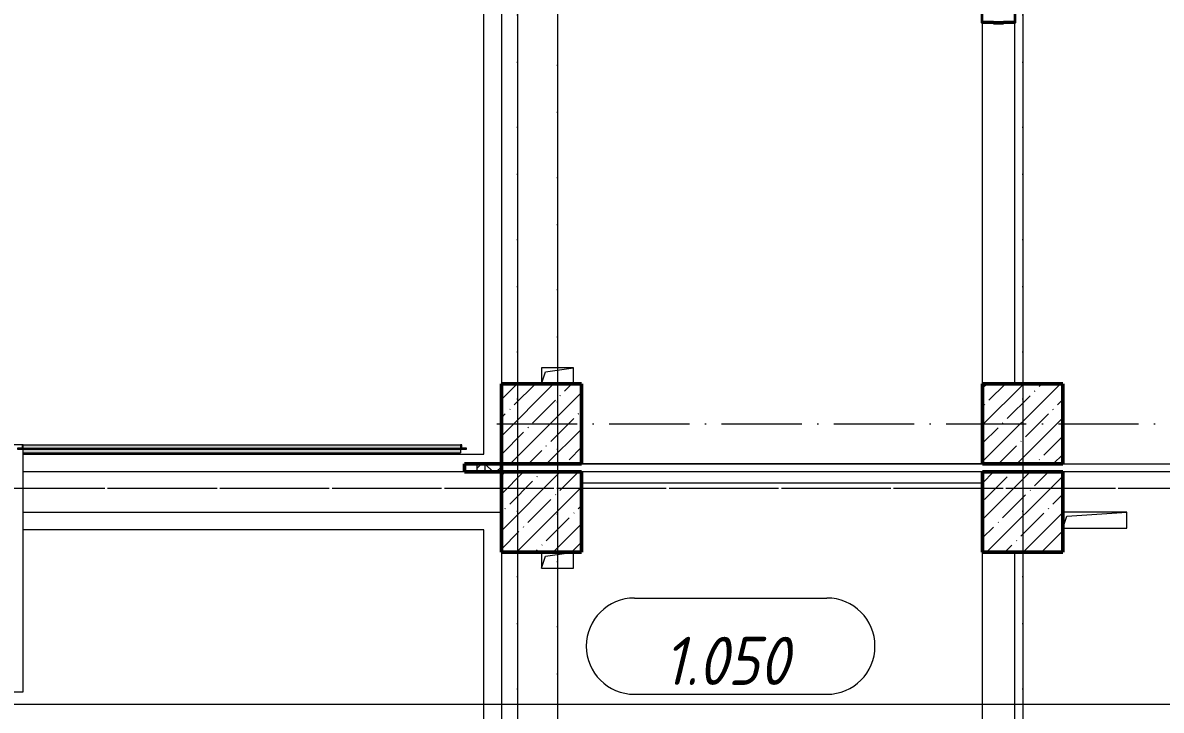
# Model space of a CAD drawing. Header units: millimetres. Extents: x -12989 to 629078, y -109036 to 555275.
# Drawn here: x 584530 to 591627, y 307337 to 311623 of the extents above; entities that cross this region are included whole.
import ezdxf

# ---------------------------------------------------------------- set-up
doc = ezdxf.new("R2010")
doc.units = ezdxf.units.MM
doc.linetypes.add('200_ШТРИХ_ш1п0_6_', pattern=[160, 100, -60])
doc.linetypes.add('50_200_ШТРИХ_1Т_ш5_п1_п1_', pattern=[700, 500, -100, 0, -100])
doc.layers.add('A-AREA-IDEN-1', color=7, linetype='Continuous', lineweight=9, true_color=0xaaaaaa)
doc.layers.add('A-GENM-____-OTLN-2', color=7, linetype='Continuous', lineweight=9, true_color=0xf3e072)
for name, color, linetype, lineweight in [('A-DETL-____-OTLN-3', 7, '200_ШТРИХ_ш1п0_6_', 9), ('A-DETL-____-OTLN-4', 7, 'Continuous', 18), ('A-DETL-GENF-OTLN', 7, 'Continuous', 9), ('A-FLOR-____-OTLN', 7, 'Continuous', 9), ('A-GENM-____-MCUT', 7, 'Continuous', 25), ('A-GENM-____-OTLN', 7, 'Continuous', 9), ('A-GENM-____-OTLN-1', 7, 'Continuous', 25), ('A-WALL-____-MCUT', 7, 'Continuous', 13), ('A-WALL-____-MCUT-1', 7, 'Continuous', 9), ('A-WALL-____-MCUT-2', 7, 'Continuous', 50), ('A-WALL-____-MCUT-3', 7, 'Continuous', 9), ('A-WALL-____-OTLN', 7, 'Continuous', 9), ('A-WALL-____-PATT-1', 7, 'Continuous', 9), ('A-WALL-FNSH-MCUT-1', 7, 'Continuous', 9), ('I-WALL-____-OTLN', 7, 'Continuous', 9), ('S-COLS-____-MCUT', 7, 'Continuous', 50), ('S-COLS-____-OTLN', 7, 'Continuous', 9), ('S-GRID-____-OTLN-1', 7, '50_200_ШТРИХ_1Т_ш5_п1_п1_', 9)]:
    doc.layers.add(name, color=color, linetype=linetype, lineweight=lineweight)
doc.styles.add('ISOCPEUR_I', font='isocpeui.ttf', dxfattribs={"width": 0.9, "height": 2.5})
pattern_1 = [(45, (-77750, -42681.04), (-114.04925, 114.04925), []), (45, (-77635.95, -42681.04), (-114.04925, 114.04925), [201.613, -40.323, 3.353, -36.97])]
pattern_2 = [(45, (-74750, -43231.04), (-114.04925, 114.04925), []), (45, (-74635.95, -43231.04), (-114.04925, 114.04925), [201.613, -40.323, 3.353, -36.97])]
pattern_3 = [(45, (-77750, -43231.04), (-114.04925, 114.04925), []), (45, (-77635.95, -43231.04), (-114.04925, 114.04925), [201.613, -40.323, 3.353, -36.97])]
pattern_4 = [(45, (-74750, -42681.04), (-114.04925, 114.04925), []), (45, (-74635.95, -42681.04), (-114.04925, 114.04925), [201.613, -40.323, 3.353, -36.97])]
pattern_5 = [(45, (513013.31, 265891.49), (-70.71068, 70.71068), []), (135, (513013.31, 265891.49), (-70.71068, -70.71068), [])]

# ---------------------------------------------------------------- blocks, each defined once
blk = doc.blocks.new('BSC_Колонна _Прямоугольная - 500х500-V16-АР1_План отверстий 1 этажа в осях 1-64_А-ГГ')
at = {"layer": 'S-COLS-____-OTLN'}
h = blk.add_hatch(dxfattribs=at)
h.set_pattern_fill('FP_47', color=256, style=0, pattern_type=2)
h.set_pattern_definition(pattern_1)
h.paths.add_polyline_path([(-250, -250), (250, -250), (250, 250), (-250, 250)], flags=0)
at = {"layer": 'S-COLS-____-MCUT'}
for p, q in [((250, 250), (-250, 250)), ((-250, 250), (-250, -250)), ((250, -250), (250, 250)), ((-250, -250), (250, -250))]:
    blk.add_line(p, q, dxfattribs=at)
blk = doc.blocks.new('BSC_Колонна _Прямоугольная - 500х500-V89-АР1_План отверстий 1 этажа в осях 1-64_А-ГГ')
at = {"layer": 'S-COLS-____-OTLN'}
h = blk.add_hatch(dxfattribs=at)
h.set_pattern_fill('FP_121', color=256, style=0, pattern_type=2)
h.set_pattern_definition(pattern_2)
h.paths.add_polyline_path([(-250, -250), (250, -250), (250, 250), (-250, 250)], flags=0)
at = {"layer": 'S-COLS-____-MCUT'}
for p, q in [((250, 250), (-250, 250)), ((-250, 250), (-250, -250)), ((250, -250), (250, 250)), ((-250, -250), (250, -250))]:
    blk.add_line(p, q, dxfattribs=at)
blk = doc.blocks.new('BSC_Колонна _Прямоугольная - 500х500-V133-АР1_План отверстий 1 этажа в осях 1-64_А-ГГ')
at = {"layer": 'S-COLS-____-OTLN'}
h = blk.add_hatch(dxfattribs=at)
h.set_pattern_fill('FP_167', color=256, style=0, pattern_type=2)
h.set_pattern_definition(pattern_3)
h.paths.add_polyline_path([(-250, -250), (250, -250), (250, 250), (-250, 250)], flags=0)
at = {"layer": 'S-COLS-____-MCUT'}
for p, q in [((250, 250), (-250, 250)), ((-250, 250), (-250, -250)), ((250, -250), (250, 250)), ((-250, -250), (250, -250))]:
    blk.add_line(p, q, dxfattribs=at)
blk = doc.blocks.new('BSC_Колонна _Прямоугольная - 500х500-V134-АР1_План отверстий 1 этажа в осях 1-64_А-ГГ')
at = {"layer": 'S-COLS-____-OTLN'}
h = blk.add_hatch(dxfattribs=at)
h.set_pattern_fill('FP_168', color=256, style=0, pattern_type=2)
h.set_pattern_definition(pattern_4)
h.paths.add_polyline_path([(-250, -250), (250, -250), (250, 250), (-250, 250), (-250, 193.1)], flags=0)
at = {"layer": 'S-COLS-____-MCUT'}
for p, q in [((250, 250), (-250, 250)), ((-250, 250), (-250, -250)), ((250, -250), (250, 250)), ((-250, -250), (250, -250))]:
    blk.add_line(p, q, dxfattribs=at)
blk = doc.blocks.new('AR_Отверстие прямоугольное _в плите_ - AR_Отверстие прямоугольное _в плите_-V179-АР1_План отверстий 1 этажа в осях 1-64_А-ГГ')
at = {"layer": 'A-GENM-____-OTLN'}
for p, q in [((-100, 50), (-100, -50)), ((-100, -50), (-75, 25)), ((-75, 25), (100, 50)), ((100, -50), (100, 50)), ((-100, -50), (100, -50))]:
    blk.add_line(p, q, dxfattribs=at)
blk = doc.blocks.new('AR_Отверстие прямоугольное _в плите_ - AR_Отверстие прямоугольное _в плите_-V180-АР1_План отверстий 1 этажа в осях 1-64_А-ГГ')
at = {"layer": 'A-GENM-____-OTLN'}
for p, q in [((100, 50), (-100, 50)), ((-100, 50), (-100, -50)), ((-100, -50), (-75, 25)), ((-75, 25), (100, 50)), ((100, -50), (100, 50))]:
    blk.add_line(p, q, dxfattribs=at)
blk = doc.blocks.new('AR_Отверстие прямоугольное _в плите_ - AR_Отверстие прямоугольное _в плите_-30512057-АР1_План отверстий 1 этажа в осях 1-64_А-ГГ')
at = {"layer": 'A-GENM-____-OTLN'}
for p, q in [((200, 50), (-200, 50)), ((-200, -50), (-175, 25)), ((-175, 25), (200, 50)), ((200, -50), (200, 50)), ((-200, -50), (200, -50))]:
    blk.add_line(p, q, dxfattribs=at)
blk = doc.blocks.new('Фахверк_СКБ_Уголок - 200_4010_1-27904896-АР1_План отверстий 1 этажа в осях 1-64_А-ГГ')
at = {"layer": 'A-GENM-____-MCUT'}
for p, q in [((200, 156), (125, 156)), ((125, 156), (125, 81)), ((131, 81), (131, 150)), ((131, 150), (200, 150)), ((200, 150), (200, 156)), ((125, 81), (131, 81)), ((131, 19), (125, 19)), ((125, 19), (125, -56)), ((131, -50), (131, 19)), ((125, -56), (200, -56)), ((200, -50), (131, -50)), ((200, -56), (200, -50))]:
    blk.add_line(p, q, dxfattribs=at)
blk = doc.blocks.new('BSC_Колонна _Прямоугольная - 500х500-V38-АР1_План отверстий 1 этажа в осях 1-64_Ю-ЯЯ')
at = {"layer": 'S-COLS-____-OTLN'}
h = blk.add_hatch(dxfattribs=at)
h.set_pattern_fill('FP_45', color=256, style=0, pattern_type=2)
h.set_pattern_definition(pattern_1)
h.paths.add_polyline_path([(-250, -250), (250, -250), (250, 250), (-250, 250)], flags=0)
at = {"layer": 'S-COLS-____-MCUT'}
for p, q in [((250, 250), (-250, 250)), ((-250, 250), (-250, -250)), ((250, -250), (250, 250)), ((-250, -250), (250, -250))]:
    blk.add_line(p, q, dxfattribs=at)
blk = doc.blocks.new('BSC_Колонна _Прямоугольная - 500х500-V60-АР1_План отверстий 1 этажа в осях 1-64_Ю-ЯЯ')
at = {"layer": 'S-COLS-____-OTLN'}
h = blk.add_hatch(dxfattribs=at)
h.set_pattern_fill('FP_67', color=256, style=0, pattern_type=2)
h.set_pattern_definition(pattern_2)
h.paths.add_polyline_path([(-250, -250), (250, -250), (250, 250), (-250, 250)], flags=0)
at = {"layer": 'S-COLS-____-MCUT'}
for p, q in [((250, 250), (-250, 250)), ((-250, 250), (-250, -250)), ((250, -250), (250, 250)), ((-250, -250), (250, -250))]:
    blk.add_line(p, q, dxfattribs=at)
blk = doc.blocks.new('BSC_Колонна _Прямоугольная - 500х500-V141-АР1_План отверстий 1 этажа в осях 1-64_Ю-ЯЯ')
at = {"layer": 'S-COLS-____-OTLN'}
h = blk.add_hatch(dxfattribs=at)
h.set_pattern_fill('FP_152', color=256, style=0, pattern_type=2)
h.set_pattern_definition(pattern_3)
h.paths.add_polyline_path([(-250, -250), (250, -250), (250, 250), (-250, 250)], flags=0)
at = {"layer": 'S-COLS-____-MCUT'}
for p, q in [((250, 250), (-250, 250)), ((-250, 250), (-250, -250)), ((250, -250), (250, 250)), ((-250, -250), (250, -250))]:
    blk.add_line(p, q, dxfattribs=at)
blk = doc.blocks.new('BSC_Колонна _Прямоугольная - 500х500-V142-АР1_План отверстий 1 этажа в осях 1-64_Ю-ЯЯ')
at = {"layer": 'S-COLS-____-OTLN'}
h = blk.add_hatch(dxfattribs=at)
h.set_pattern_fill('FP_153', color=256, style=0, pattern_type=2)
h.set_pattern_definition(pattern_4)
h.paths.add_polyline_path([(-250, -250), (250, -250), (250, 250), (-250, 250), (-250, 12.4)], flags=0)
at = {"layer": 'S-COLS-____-MCUT'}
for p, q in [((250, 250), (-250, 250)), ((-250, 250), (-250, -250)), ((250, -250), (250, 250)), ((-250, -250), (250, -250))]:
    blk.add_line(p, q, dxfattribs=at)
blk = doc.blocks.new('AR_Отверстие прямоугольное _в плите_ - AR_Отверстие прямоугольное _в плите_-V204-АР1_План отверстий 1 этажа в осях 1-64_Ю-ЯЯ')
at = {"layer": 'A-GENM-____-OTLN'}
for p, q in [((-100, 50), (-100, -50)), ((-100, -50), (-75, 25)), ((-75, 25), (100, 50)), ((100, -50), (100, 50)), ((-100, -50), (100, -50))]:
    blk.add_line(p, q, dxfattribs=at)
blk = doc.blocks.new('AR_Отверстие прямоугольное _в плите_ - AR_Отверстие прямоугольное _в плите_-V205-АР1_План отверстий 1 этажа в осях 1-64_Ю-ЯЯ')
at = {"layer": 'A-GENM-____-OTLN'}
for p, q in [((100, 50), (-100, 50)), ((-100, 50), (-100, -50)), ((-100, -50), (-75, 25)), ((-75, 25), (100, 50)), ((100, -50), (100, 50))]:
    blk.add_line(p, q, dxfattribs=at)
blk = doc.blocks.new('AR_Отверстие прямоугольное _в плите_ - AR_Отверстие прямоугольное _в плите_-30512057-АР1_План отверстий 1 этажа в осях 1-64_Ю-ЯЯ')
at = {"layer": 'A-GENM-____-OTLN'}
for p, q in [((200, 50), (-200, 50)), ((-200, -50), (-175, 25)), ((-175, 25), (200, 50)), ((200, -50), (200, 50)), ((-200, -50), (200, -50))]:
    blk.add_line(p, q, dxfattribs=at)
blk = doc.blocks.new('О_Общий_Откосы металлические_СКБ_Боковой - О_Общий_Откосы металлические_СКБ_Боковой-32400686-АР1_План отверстий 1 этажа в осях 1-64_Ю-ЯЯ')
at = {"layer": 'A-GENM-____-OTLN-2'}
blk.add_hatch(color=256, dxfattribs=at).paths.add_polyline_path([(23, -21), (23, -28), (60, -28), (60, -21), (30, -21), (30, 0), (23, 0)], flags=0)
at = {"layer": 'A-GENM-____-OTLN'}
for p, q in [((23, 0), (23, -21)), ((30, 0), (23, 0)), ((30, -21), (30, 0)), ((23, -28), (60, -28)), ((60, -21), (30, -21)), ((60, -28), (60, -21))]:
    blk.add_line(p, q, dxfattribs=at)
blk = doc.blocks.new('О_Общий_Откосы металлические_СКБ_Боковой - О_Общий_Откосы металлические_СКБ_Боковой-32400687-АР1_План отверстий 1 этажа в осях 1-64_Ю-ЯЯ')
at = {"layer": 'A-GENM-____-OTLN-2'}
blk.add_hatch(color=256, dxfattribs=at).paths.add_polyline_path([(-60, -28), (-23, -28), (-23, 0), (-30, 0), (-30, -21), (-60, -21)], flags=0)
at = {"layer": 'A-GENM-____-OTLN'}
for p, q in [((-30, 0), (-30, -21)), ((-23, 0), (-30, 0)), ((-23, -21), (-23, 0)), ((-30, -21), (-60, -21)), ((-60, -21), (-60, -28)), ((-60, -28), (-23, -28))]:
    blk.add_line(p, q, dxfattribs=at)
blk = doc.blocks.new('О_Общий_Откосы металлические_СКБ_Верхний - О_Общий_Откосы металлические_СКБ_Верхний-32978967-АР1_План отверстий 1 этажа в осях 1-64_Ю-ЯЯ')
at = {"layer": 'A-GENM-____-OTLN-2'}
for points in [[(1336.6, -21), (1363, -21), (1363, 0), (-1363, 0), (-1363, -21), (-430.9, -21)], [(1363, -28), (1363, -21), (-1363, -21), (-1363, -28), (1336.6, -28)], [(1363, -50), (1363, -28), (-1363, -28), (-1363, -50), (1341, -50)]]:
    blk.add_hatch(color=256, dxfattribs=at).paths.add_polyline_path(points, flags=0)
at = {"layer": 'A-GENM-____-OTLN'}
for p, q in [((-1363, -21), (-1363, 0)), ((-1363, 0), (1363, 0)), ((1363, 0), (1363, -21)), ((-1363, -28), (-1363, -21)), ((-1363, -21), (1363, -21)), ((-1363, -50), (-1363, -28)), ((-1363, -28), (1363, -28)), ((-1363, -50), (1363, -50)), ((1363, -21), (1363, -28)), ((1363, -28), (1363, -50))]:
    blk.add_line(p, q, dxfattribs=at)
blk = doc.blocks.new('Фахверк_СКБ_Уголок - 200_4010_1-27904896-АР1_План отверстий 1 этажа в осях 1-64_Ю-ЯЯ')
at = {"layer": 'A-GENM-____-MCUT'}
for p, q in [((200, 156), (125, 156)), ((125, 156), (125, 81)), ((131, 81), (131, 150)), ((131, 150), (200, 150)), ((200, 150), (200, 156)), ((125, 81), (131, 81)), ((131, 19), (125, 19)), ((125, 19), (125, -56)), ((131, -50), (131, 19)), ((125, -56), (200, -56)), ((200, -50), (131, -50)), ((200, -56), (200, -50))]:
    blk.add_line(p, q, dxfattribs=at)
blk = doc.blocks.new('DET_L_Линия разрыва - М100-27489994-АР1_План отверстий 1 этажа в осях 1-64_Ю-ЯЯ')
at = {"layer": 'A-DETL-GENF-OTLN'}
blk.add_line((15850, 0), (0, 0), dxfattribs=at)
blk = doc.blocks.new('AAR_СКБ_Марка_помещения_1_5 ммп - Номер _ Площадь-27962135-АИ_План этажа_Стены_1')
at = {"layer": 'A-AREA-IDEN-1'}
for p, q in [((-2.987, 3), (3.013, 3)), ((-2.987, 0), (3.013, 0))]:
    blk.add_line(p, q, dxfattribs=at)
for centre, start, end in [((-2.987, 1.5), 90, 270), ((3.013, 1.5), 270, 90)]:
    blk.add_arc(centre, 1.5, start, end, dxfattribs=at)

msp = doc.modelspace()

# ---------------------------------------------------------------- hatches: boundary and pattern name
at = {"layer": 'A-WALL-____-PATT-1'}
h = msp.add_hatch(dxfattribs=at)
h.set_pattern_fill('FP_1', color=256, style=0, pattern_type=2)
h.set_pattern_definition(pattern_5)
h.paths.add_polyline_path([(587413.3109, 308822.5335), (587413.3109, 308872.5335), (587363.3109, 308872.5335), (587363.3109, 308822.5335)], flags=0)
h.paths.add_polyline_path([(587413.3109, 320822.5335), (587413.3109, 321072.5335), (587363.3109, 321072.5335), (587363.3109, 320822.5335)], flags=0)
h = msp.add_hatch(dxfattribs=at)
h.set_pattern_fill('FP_1', color=256, style=0, pattern_type=2)
h.set_pattern_definition(pattern_5)
h.paths.add_polyline_path([(587413.3109, 308822.5335), (587513.3109, 308822.5335), (587513.3109, 308872.5335), (587413.3109, 308872.5335)], flags=0)
h.paths.add_polyline_path([(587513.3109, 320822.5335), (587513.3109, 321072.5335), (587413.3109, 321072.5335), (587413.3109, 320822.5335)], flags=0)
h = msp.add_hatch(dxfattribs=at)
h.set_pattern_fill('FP_1', color=256, style=0, pattern_type=2)
h.set_pattern_definition(pattern_5)
h.paths.add_polyline_path([(587363.3109, 275372.5335), (587413.3109, 275372.5335), (587413.3109, 275622.5335), (587363.3109, 275622.5335)], flags=0)
h.paths.add_polyline_path([(587413.3109, 308822.5335), (587413.3109, 308872.5335), (587363.3109, 308872.5335), (587363.3109, 308822.5335)], flags=0)
h = msp.add_hatch(dxfattribs=at)
h.set_pattern_fill('FP_1', color=256, style=0, pattern_type=2)
h.set_pattern_definition(pattern_5)
h.paths.add_polyline_path([(587507.3109, 275372.5335), (587513.3109, 275372.5335), (587513.3109, 275547.5335), (587507.3109, 275547.5335), (587507.3109, 275622.5335), (587413.3109, 275622.5335), (587413.3109, 275372.5335), (587492.0935, 275372.5335)], flags=0)
h.paths.add_polyline_path([(587413.3109, 308822.5335), (587513.3109, 308822.5335), (587513.3109, 308872.5335), (587413.3109, 308872.5335)], flags=0)

# ---------------------------------------------------------------- linework, layer by layer
at = {"layer": 'A-DETL-____-OTLN-3'}
for p, q in [((590513.3109, 308872.5335), (588013.3109, 308872.5335)), ((590513.3109, 308752.5335), (588013.3109, 308752.5335))]:
    msp.add_line(p, q, dxfattribs=at)
at = {"layer": 'A-DETL-____-OTLN-4'}
for p, q in [((590513.3109, 308872.5335), (588013.3109, 308872.5335)), ((590513.3109, 308752.5335), (588013.3109, 308752.5335))]:
    msp.add_line(p, q, dxfattribs=at)
at = {"layer": 'A-FLOR-____-OTLN'}
for p, q in [((588013.3109, 308872.5335), (590513.3109, 308872.5335)), ((588013.3109, 308872.5335), (590513.3109, 308872.5335)), ((590513.3109, 308822.5335), (588013.3109, 308822.5335)), ((590513.3109, 308822.5335), (588013.3109, 308822.5335)), ((591013.3109, 308872.5335), (595913.3109, 308872.5335)), ((591013.3109, 308872.5335), (595913.3109, 308872.5335)), ((595913.3109, 308822.5335), (591013.3109, 308822.5335)), ((595913.3109, 308822.5335), (591013.3109, 308822.5335))]:
    msp.add_line(p, q, dxfattribs=at)
at = {"layer": 'A-WALL-____-MCUT'}
for p, q in [((590582.3109, 311622.5335), (590644.3109, 311622.5335)), ((587283.3109, 308872.5335), (587283.3109, 308822.5335)), ((587513.3109, 308872.5335), (587283.3109, 308872.5335)), ((587283.3109, 308822.5335), (587513.3109, 308822.5335)), ((587513.3109, 308822.5335), (587513.3109, 308872.5335))]:
    msp.add_line(p, q, dxfattribs=at)
at = {"layer": 'A-WALL-____-MCUT-1'}
for p, q in [((587363.3109, 308822.5335), (587363.3109, 308872.5335)), ((587413.3109, 308822.5335), (587413.3109, 308872.5335))]:
    msp.add_line(p, q, dxfattribs=at)
at = {"layer": 'A-WALL-____-MCUT-2'}
for p, q in [((590582.3109, 311622.5335), (590644.3109, 311622.5335)), ((587283.3109, 308872.5335), (587283.3109, 308822.5335)), ((587513.3109, 308872.5335), (587283.3109, 308872.5335)), ((587283.3109, 308822.5335), (587513.3109, 308822.5335)), ((587513.3109, 308822.5335), (587513.3109, 308872.5335))]:
    msp.add_line(p, q, dxfattribs=at)
at = {"layer": 'A-WALL-____-MCUT-3'}
for p, q in [((587363.3109, 308822.5335), (587363.3109, 308872.5335)), ((587413.3109, 308822.5335), (587413.3109, 308872.5335))]:
    msp.add_line(p, q, dxfattribs=at)
at = {"layer": 'A-WALL-____-OTLN'}
for p, q in [((587403.3109, 308932.5335), (587403.3109, 320822.5335)), ((587403.3109, 308932.5335), (587403.3109, 313392.6721)), ((587513.3109, 311822.5335), (587513.3109, 309372.5335)), ((587513.3109, 311822.5335), (587513.3109, 309372.5335)), ((584533.3109, 308932.5335), (587403.3109, 308932.5335)), ((584533.3109, 308932.5335), (587403.3109, 308932.5335)), ((587283.3109, 308822.5335), (584533.3109, 308822.5335)), ((587283.3109, 308822.5335), (584533.3109, 308822.5335)), ((584533.3109, 308572.5335), (587513.3109, 308572.5335)), ((584533.3109, 308572.5335), (587513.3109, 308572.5335)), ((587403.3109, 308462.5335), (584533.3109, 308462.5335)), ((587403.3109, 308462.5335), (584533.3109, 308462.5335)), ((587403.3109, 302807.5335), (587403.3109, 308462.5335)), ((587403.3109, 307372.5335), (587403.3109, 308462.5335)), ((587513.3109, 308322.5335), (587513.3109, 302697.5335)), ((587513.3109, 308322.5335), (587513.3109, 307372.5335))]:
    msp.add_line(p, q, dxfattribs=at)
at = {"layer": 'A-WALL-FNSH-MCUT-1'}
for p, q in [((584533.3109, 308992.5335), (583593.3109, 308992.5335)), ((584533.3109, 307452.5335), (584533.3109, 308992.5335)), ((584533.3109, 307452.5335), (584533.3109, 308942.5335)), ((583593.3109, 307452.5335), (584533.3109, 307452.5335)), ((583643.3109, 307452.5335), (584533.3109, 307452.5335))]:
    msp.add_line(p, q, dxfattribs=at)
at = {"layer": 'I-WALL-____-OTLN'}
for p, q in [((590513.3109, 309372.5335), (590513.3109, 311622.5335)), ((590513.3109, 309372.5335), (590513.3109, 311622.5335)), ((590713.3109, 311622.5335), (590713.3109, 309372.5335)), ((590713.3109, 311622.5335), (590713.3109, 309372.5335)), ((590513.3109, 302822.5335), (590513.3109, 308322.5335)), ((590513.3109, 307372.5335), (590513.3109, 308322.5335)), ((590713.3109, 308322.5335), (590713.3109, 302822.5335)), ((590713.3109, 308322.5335), (590713.3109, 307372.5335))]:
    msp.add_line(p, q, dxfattribs=at)
at = {"layer": 'S-GRID-____-OTLN-1'}
for p, q in [((587613.3109, 356784.3429), (587613.3109, 305473.1205)), ((590763.3109, 356784.3429), (590763.3109, 305473.1205)), ((587863.3109, 356471.469), (587863.3109, 305722.4701)), ((587613.3109, 315772.4512), (587613.3109, 277222.5335)), ((590763.3109, 315772.4512), (590763.3109, 274461.3912)), ((587863.3109, 315459.5772), (587863.3109, 277222.5335)), ((587485.6254, 309122.5335), (616977.5243, 309122.5335)), ((587485.6254, 309122.5335), (616977.5243, 309122.5335)), ((580340.0813, 308722.5335), (617087.7175, 308722.5335)), ((582257.9486, 308722.5335), (617087.7175, 308722.5335))]:
    msp.add_line(p, q, dxfattribs=at)

# ---------------------------------------------------------------- block references
at = {"layer": 'A-AREA-IDEN-1', "xscale": 199.9999999999999, "yscale": 199.9999999999999, "zscale": 199.9999999999999}
msp.add_blockref('AAR_СКБ_Марка_помещения_1_5 ммп - Номер _ Площадь-27962135-АИ_План этажа_Стены_1', (588940.0465, 307436.8272), dxfattribs=at)
at = {"layer": 'A-DETL-GENF-OTLN'}
msp.add_blockref('DET_L_Линия разрыва - М100-27489994-АР1_План отверстий 1 этажа в осях 1-64_Ю-ЯЯ', (582823.3109, 307372.5335), dxfattribs=at)
at = {"layer": 'A-GENM-____-OTLN'}
for name, p in [('AR_Отверстие прямоугольное _в плите_ - AR_Отверстие прямоугольное _в плите_-V180-АР1_План отверстий 1 этажа в осях 1-64_А-ГГ', (587863.3109, 309422.5335)), ('AR_Отверстие прямоугольное _в плите_ - AR_Отверстие прямоугольное _в плите_-V205-АР1_План отверстий 1 этажа в осях 1-64_Ю-ЯЯ', (587863.3109, 309422.5335)), ('О_Общий_Откосы металлические_СКБ_Боковой - О_Общий_Откосы металлические_СКБ_Боковой-32400687-АР1_План отверстий 1 этажа в осях 1-64_Ю-ЯЯ', (584556.3109, 308992.5335)), ('О_Общий_Откосы металлические_СКБ_Верхний - О_Общий_Откосы металлические_СКБ_Верхний-32978967-АР1_План отверстий 1 этажа в осях 1-64_Ю-ЯЯ', (585896.3109, 308992.5335)), ('О_Общий_Откосы металлические_СКБ_Боковой - О_Общий_Откосы металлические_СКБ_Боковой-32400686-АР1_План отверстий 1 этажа в осях 1-64_Ю-ЯЯ', (587236.3109, 308992.5335)), ('AR_Отверстие прямоугольное _в плите_ - AR_Отверстие прямоугольное _в плите_-30512057-АР1_План отверстий 1 этажа в осях 1-64_А-ГГ', (591213.3109, 308522.5335)), ('AR_Отверстие прямоугольное _в плите_ - AR_Отверстие прямоугольное _в плите_-30512057-АР1_План отверстий 1 этажа в осях 1-64_Ю-ЯЯ', (591213.3109, 308522.5335)), ('AR_Отверстие прямоугольное _в плите_ - AR_Отверстие прямоугольное _в плите_-V179-АР1_План отверстий 1 этажа в осях 1-64_А-ГГ', (587863.3109, 308272.5335)), ('AR_Отверстие прямоугольное _в плите_ - AR_Отверстие прямоугольное _в плите_-V204-АР1_План отверстий 1 этажа в осях 1-64_Ю-ЯЯ', (587863.3109, 308272.5335))]:
    msp.add_blockref(name, p, dxfattribs=at)
at = {"layer": 'A-GENM-____-OTLN-1', "rotation": 89.99999999999993}
for name in ['Фахверк_СКБ_Уголок - 200_4010_1-27904896-АР1_План отверстий 1 этажа в осях 1-64_А-ГГ', 'Фахверк_СКБ_Уголок - 200_4010_1-27904896-АР1_План отверстий 1 этажа в осях 1-64_Ю-ЯЯ']:
    msp.add_blockref(name, (590663.3109, 311497.5335), dxfattribs=at)
at = {"layer": 'S-COLS-____-OTLN'}
for name, p in [('BSC_Колонна _Прямоугольная - 500х500-V89-АР1_План отверстий 1 этажа в осях 1-64_А-ГГ', (587763.3109, 309122.5335)), ('BSC_Колонна _Прямоугольная - 500х500-V60-АР1_План отверстий 1 этажа в осях 1-64_Ю-ЯЯ', (587763.3109, 309122.5335)), ('BSC_Колонна _Прямоугольная - 500х500-V133-АР1_План отверстий 1 этажа в осях 1-64_А-ГГ', (590763.3109, 309122.5335)), ('BSC_Колонна _Прямоугольная - 500х500-V141-АР1_План отверстий 1 этажа в осях 1-64_Ю-ЯЯ', (590763.3109, 309122.5335)), ('BSC_Колонна _Прямоугольная - 500х500-V134-АР1_План отверстий 1 этажа в осях 1-64_А-ГГ', (587763.3109, 308572.5335)), ('BSC_Колонна _Прямоугольная - 500х500-V142-АР1_План отверстий 1 этажа в осях 1-64_Ю-ЯЯ', (587763.3109, 308572.5335)), ('BSC_Колонна _Прямоугольная - 500х500-V16-АР1_План отверстий 1 этажа в осях 1-64_А-ГГ', (590763.3109, 308572.5335)), ('BSC_Колонна _Прямоугольная - 500х500-V38-АР1_План отверстий 1 этажа в осях 1-64_Ю-ЯЯ', (590763.3109, 308572.5335))]:
    msp.add_blockref(name, p, dxfattribs=at)

# ---------------------------------------------------------------- texts
at = {"layer": 'A-AREA-IDEN-1', "insert": (588914.6175, 307495.157), "char_height": 300, "width": 900, "attachment_point": 8, "line_spacing_factor": 1.139951, "style": 'ISOCPEUR_I'}
msp.add_mtext('\\pxqc,t8.46667,16.93333,25.4,33.86667,42.33333,50.8,59.26667,67.73333,76.2,84.66667,93.13333,101.6,110.06667,118.53333,127,135.46667,143.93333,152.4,160.86667,169.33333,177.8,186.26667,194.73333,203.2,211.66667,220.13333,228.6,237.06667,245.53333,254,262.46667,270.93333;{1.050}', dxfattribs=at)

doc.saveas('drawing.dxf')
